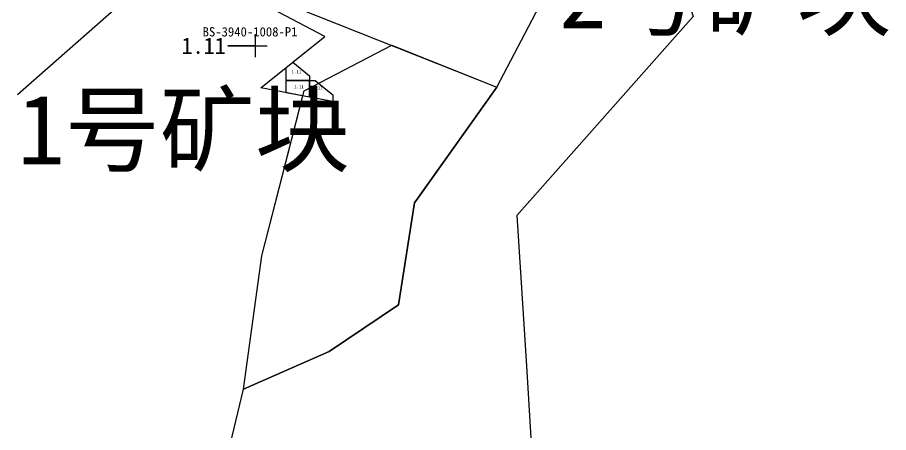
# Model space of a CAD drawing. Header units: metres. Extents: x 470001 to 470177, y 4349638 to 4349825.
# Drawn here: x 470093.73 to 470131.23, y 4349712.53 to 4349730.42 of the extents above; entities that cross this region are included whole.
import ezdxf

# ---------------------------------------------------------------- set-up
doc = ezdxf.new("R2010")
doc.units = ezdxf.units.M
for name, color, linetype in [('0.500-1.000', 4, 'Continuous'), ('1.000-1.500', 5, 'Continuous'), ('点', 7, 'Continuous'), ('爆区方格网', 7, 'Continuous'), ('综合图_历史矿块', 7, 'Continuous'), ('钻孔', 7, 'Continuous')]:
    doc.layers.add(name, color=color, linetype=linetype)
doc.styles.add('CN_TTF', font='simsunb.ttf')

msp = doc.modelspace()

# ---------------------------------------------------------------- linework, layer by layer
at = {"color": 7}
msp.add_line((470100.468, 4349733.03), (470093.731, 4349727.086), dxfattribs=at)
at = {"layer": '0.500-1.000', "color": 4, "lineweight": 30}
msp.add_lwpolyline([(470100.278, 4349701.085), (470103.459, 4349714.397), (470104.254, 4349720.146), (470105.369, 4349724.499), (470106.074, 4349727.256), (470109.856, 4349729.218), (470114.373, 4349727.421), (470117.104, 4349732.651), (470121.68, 4349733.865), (470122.824, 4349730.456), (470115.23, 4349721.877), (470115.654, 4349715.406), (470115.919, 4349710.845)], dxfattribs=at)
at = {"layer": '1.000-1.500', "color": 5, "lineweight": 30}
for points in [[(470100.278, 4349701.085), (470103.459, 4349714.397), (470104.254, 4349720.146), (470106.019, 4349727.039), (470104.21, 4349727.385), (470106.959, 4349729.595), (470100.468, 4349733.03)], [(470104.088, 4349731.513), (470114.373, 4349727.421), (470117.104, 4349732.651)], [(470122.824, 4349730.456), (470115.23, 4349721.877), (470115.654, 4349715.406), (470115.919, 4349710.845)]]:
    msp.add_lwpolyline(points, dxfattribs=at)
at = {"layer": '点', "color": 138, "true_color": 0x004c4c}
for p, q in [((470103.985, 4349728.7), (470103.985, 4349729.7)), ((470103.485, 4349729.2), (470104.485, 4349729.2))]:
    msp.add_line(p, q, dxfattribs=at)
at = {"layer": '爆区方格网', "color": 5}
for points in [[(470106.304, 4349727.705), (470105.304, 4349727.705), (470105.304, 4349728.264), (470105.585, 4349728.49), (470106.304, 4349727.901), (470106.304, 4349727.705)], [(470105.304, 4349727.705), (470106.304, 4349727.705), (470106.304, 4349726.985), (470105.304, 4349727.176), (470105.304, 4349727.705)], [(470107.304, 4349726.793), (470106.304, 4349726.985), (470106.304, 4349727.705), (470106.543, 4349727.705), (470107.304, 4349727.082), (470107.304, 4349726.793)]]:
    msp.add_lwpolyline(points, close=True, dxfattribs=at)
at = {"layer": '综合图_历史矿块', "color": 9}
msp.add_lwpolyline([(470100.278, 4349701.085), (470103.459, 4349714.397), (470107.154, 4349716.026), (470110.138, 4349718.026), (470110.826, 4349722.422), (470114.373, 4349727.421), (470117.104, 4349732.651), (470121.68, 4349733.865), (470122.824, 4349730.456), (470115.23, 4349721.877), (470115.654, 4349715.406), (470115.919, 4349710.845)], dxfattribs=at)
msp.add_lwpolyline([(470114.373, 4349727.421), (470111.088, 4349722.791), (470110.826, 4349722.422), (470110.138, 4349718.026), (470107.154, 4349716.026), (470103.459, 4349714.397), (470104.254, 4349720.146), (470105.369, 4349724.5), (470106.074, 4349727.256), (470109.856, 4349729.218), (470114.373, 4349727.421)], close=True, dxfattribs=at)
at = {"layer": '钻孔', "color": 5, "lineweight": 35}
msp.add_line((470103.985, 4349729.2), (470102.785, 4349729.2), dxfattribs=at)

# ---------------------------------------------------------------- texts
at = {"color": 5, "style": 'CN_TTF'}
for p in [(470105.533, 4349728.013), (470105.644, 4349727.371), (470106.454, 4349727.324)]:
    msp.add_text('1.11', height=0.1333, dxfattribs=at).set_placement(p)
at = {"char_height": 3, "attachment_point": 1, "style": 'CN_TTF'}
for s, insert in [('2号矿块', (470117.049, 4349732.948)), ('1号矿块', (470093.731, 4349727.086))]:
    msp.add_mtext(s, dxfattribs=dict(at, insert=insert))
at = {"layer": '钻孔', "color": 138, "true_color": 0x004c4c, "style": 'CN_TTF'}
msp.add_text('BS-3940-1008-P1', height=0.4, dxfattribs=at).set_placement((470101.705, 4349729.6))
at = {"layer": '钻孔', "color": 5, "style": 'CN_TTF'}
msp.add_text('1.11', height=0.7, dxfattribs=at).set_placement((470100.795, 4349728.85))

doc.saveas('drawing.dxf')
